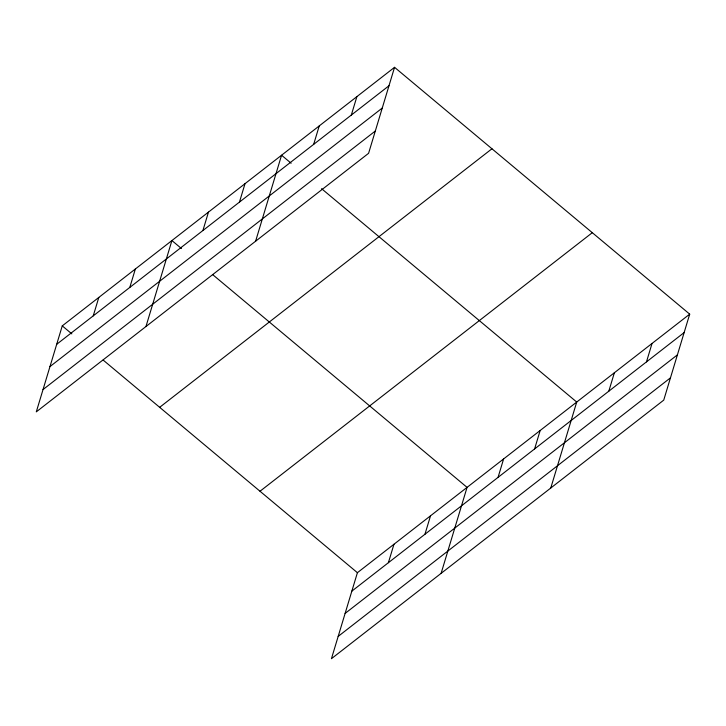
<?xml version="1.0" encoding="UTF-8"?>
<svg xmlns="http://www.w3.org/2000/svg" width="726" height="726" viewBox="0 0 726 726"><rect width="100%" height="100%" fill="white"/><g stroke="black" fill="none" stroke-linecap="round" stroke-linejoin="round"><path stroke-width="1.09" d="M394.554 67.318L62.264 325.874L36.3 411.851L368.59 153.304L394.554 67.318L689.7 314.149L663.736 400.126L331.446 658.682L357.41 572.696L689.7 314.149M93.246 315.864L98.809 297.433M129.8 287.423L135.363 268.992M145.953 326.537L171.917 240.551L181.482 248.546M202.899 230.541L208.471 212.11M239.453 202.1L245.016 183.669M255.606 241.214L281.57 155.228L291.135 163.223M313.668 144.365L319.231 125.925M351.32 115.062L356.893 96.622M388.392 562.695L393.964 544.255M424.946 534.254L430.518 515.814M441.109 573.358L467.063 487.373L212.791 274.727M498.054 477.372L503.617 458.932M534.599 448.931L540.171 430.491M550.762 488.035L576.725 402.05L321.573 188.678M608.815 391.187L614.377 372.747M646.476 361.884L652.039 343.452M56.692 344.305L388.982 85.759M49.967 366.594L382.257 108.047M43.034 389.563L375.315 131.016M159.656 407.322L491.947 148.776M260.008 491.248L592.298 232.692M351.847 591.136L684.137 332.581M345.113 613.425L677.403 354.869M338.18 636.393L670.47 377.838M62.264 325.874L71.829 333.869M103.137 360.051L357.41 572.696"/></g></svg>
